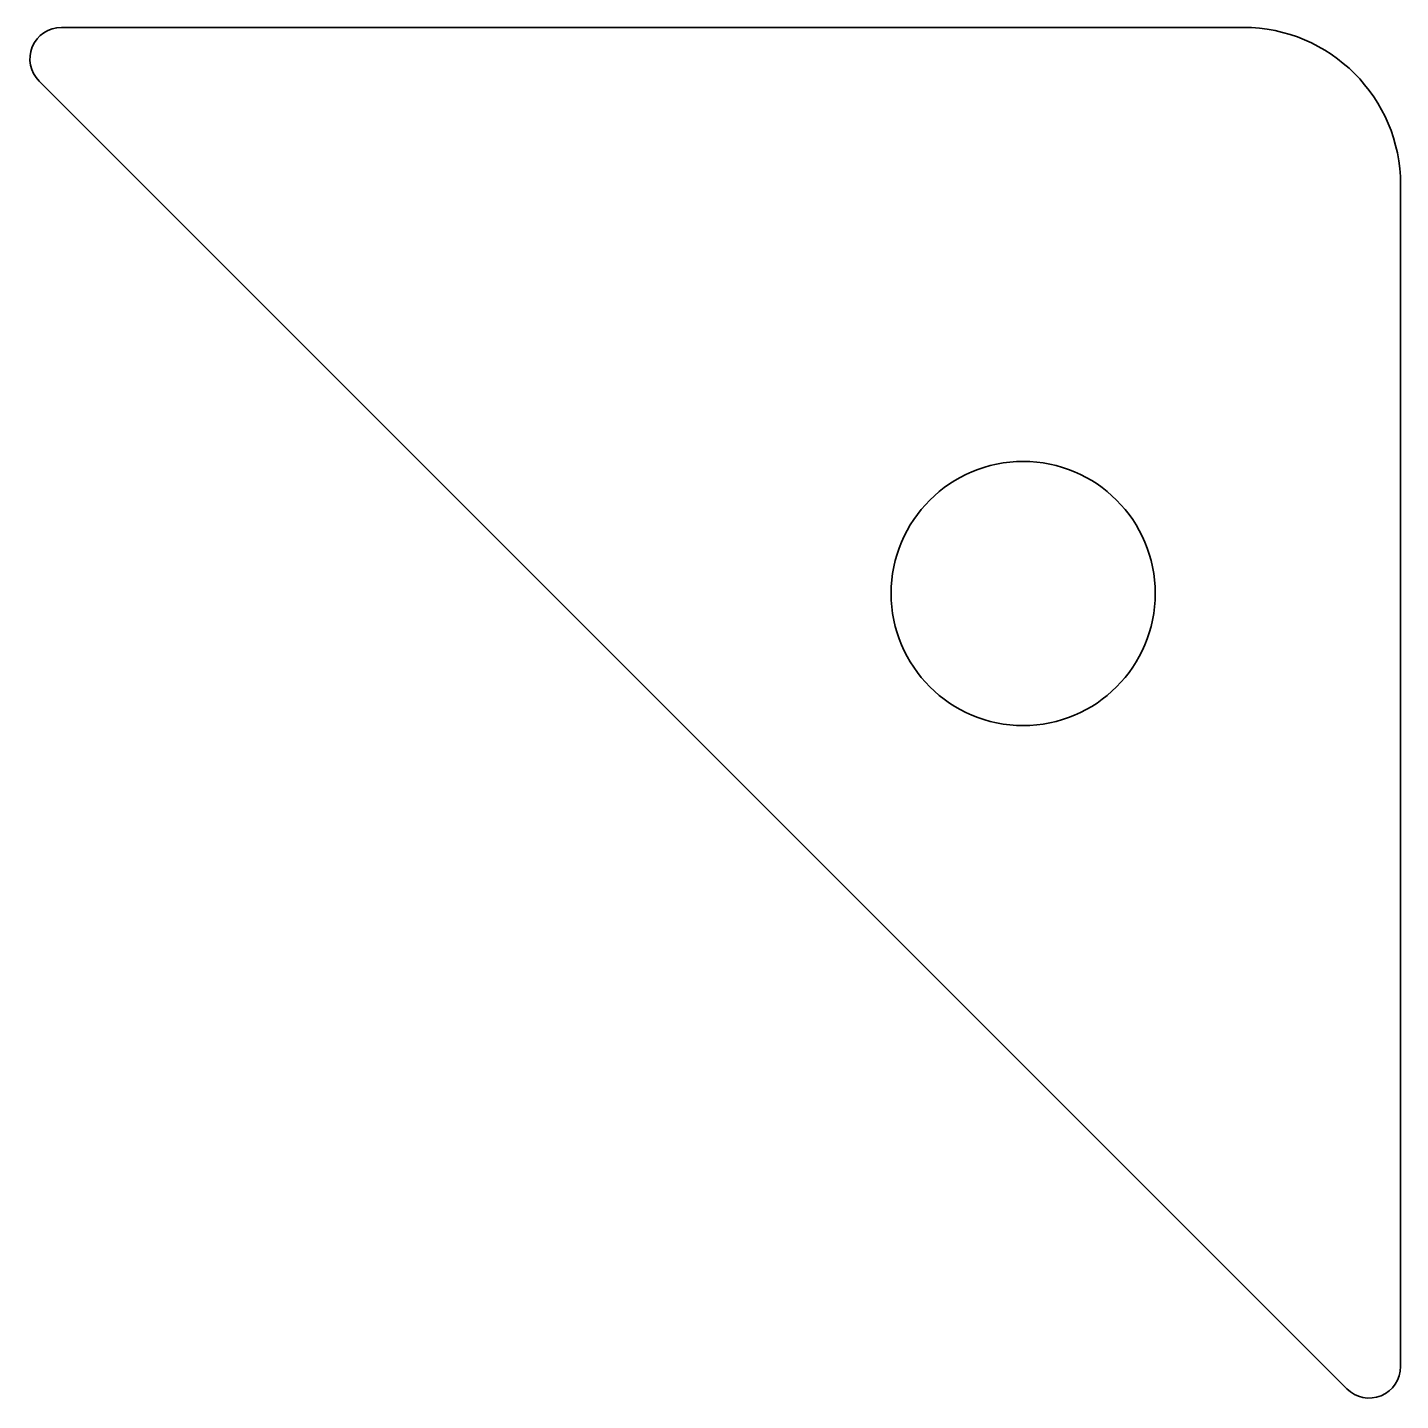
# Model space of a CAD drawing. Header units: inches. Extents: x -0.1 to 43.6, y -0.1 to 43.6.
import ezdxf

# ---------------------------------------------------------------- set-up
doc = ezdxf.new("R2010")
doc.units = ezdxf.units.IN
doc.header["$MEASUREMENT"] = 0
doc.layers.add('SIMUMAK Visible (ISO)', color=7, linetype='Continuous', lineweight=35)

# ---------------------------------------------------------------- blocks, each defined once
blk = doc.blocks.new('2DOF-150-17-REFPA-01_1.2.1 Chapas patas_2DOF-150-17-REFPA-01')
at = {"layer": 'SIMUMAK Visible (ISO)'}
for p, q in [((-20.793, 21.793), (16.793, 21.793)), ((20.086, -21.5), (-21.5, 20.086)), ((21.793, 16.793), (21.793, -20.793))]:
    blk.add_line(p, q, dxfattribs=at)
blk.add_circle((9.793, 3.793), 4.2, dxfattribs=at)
at = {"layer": 'SIMUMAK Visible (ISO)', "extrusion": (0, 0, -1)}
for centre, radius, start, end in [((20.793, 20.793), 1, 315, 90), ((-16.793, 16.793), 5, 90, 180), ((-20.793, -20.793), 1, 180, 315)]:
    blk.add_arc(centre, radius, start, end, dxfattribs=at)

msp = doc.modelspace()

# ---------------------------------------------------------------- block references
msp.add_blockref('2DOF-150-17-REFPA-01_1.2.1 Chapas patas_2DOF-150-17-REFPA-01', (21.793, 21.793))

doc.saveas('drawing.dxf')
